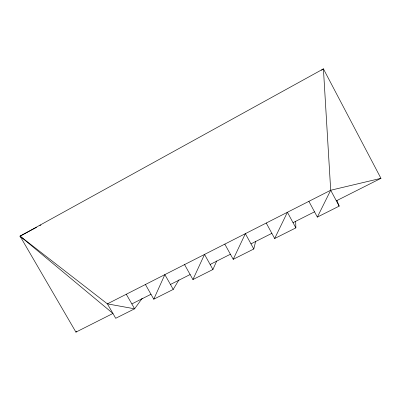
<?xml version="1.0" encoding="UTF-8"?>
<svg xmlns="http://www.w3.org/2000/svg" width="401" height="401" viewBox="0 0 401 401"><rect width="100%" height="100%" fill="white"/><g stroke="black" fill="none" stroke-linecap="round" stroke-linejoin="round"><path stroke-width="0.6" d="M224.806 244.119L233.212 259.317L253.793 248.991L255.627 241.452M184.555 264.6L192.931 279.537L212.926 269.497L216.725 260.946M153.773 299.191L164.851 274.62L170.455 284.464L173.212 289.432L153.773 299.191L145.428 284.504M192.931 279.537L204.535 254.429L212.926 269.497M233.212 259.317L245.367 233.658L253.793 248.991M274.67 238.51L287.402 212.269L295.858 227.878L274.67 238.51L266.234 223.041M308.885 201.342L317.351 217.086L330.695 190.244L323.422 68.872L20.05 236.144L75.929 332.128L112.957 313.457L115.689 318.304L134.601 308.815L142.2 298.304M173.212 289.432L178.946 279.868M75.929 332.128L76.741 331.221M321.442 70.26L323.422 68.872L380.95 178.335L336.339 200.826L330.695 190.244L107.383 303.863L20.05 236.144L36.556 227.327M39.859 225.562L40.957 224.976M126.275 294.249L131.859 303.928L151.022 294.264M170.455 284.464L190.159 274.53M210.149 264.449L230.425 254.229M250.996 243.858L271.868 233.332M293.041 222.655L314.529 211.823M317.351 217.086L339.171 206.134L336.745 200.159M330.695 190.244L380.95 178.335M20.897 237.061L20.05 236.144L112.957 313.457L107.383 303.863L134.601 308.815L131.859 303.928M336.339 200.826L339.171 206.134M295.687 221.412L295.858 227.878"/></g></svg>
